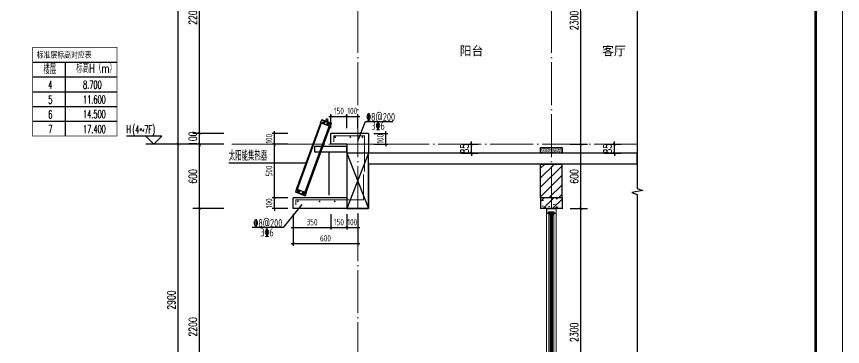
# Model space of a CAD drawing. Extents: x -668857 to 154266, y -275694 to 291306.
# Drawn here: x 7630 to 15307, y 153017 to 156086 of the extents above; entities that cross this region are included whole.
import ezdxf

# ---------------------------------------------------------------- set-up
doc = ezdxf.new("R2010")
doc.units = 0
doc.header["$LTSCALE"] = 1000
doc.linetypes.add('DOTE', pattern=[2.42, 2, -0.2, 0.02, -0.2])
doc.layers.get('0').update_dxf_attribs({"linetype": 'CONTINUOUS'})
doc.layers.get('DEFPOINTS').update_dxf_attribs({"linetype": 'CONTINUOUS'})
for name, color, linetype in [('C-Sheet-图框', 101, 'CONTINUOUS'), ('DIM', 2, 'CONTINUOUS'), ('DIM_ELEV', 3, 'CONTINUOUS'), ('DIM_IDEN', 67, 'CONTINUOUS'), ('DIM_SYMB', 3, 'CONTINUOUS'), ('PUB_DIM', 3, 'CONTINUOUS'), ('PUB_TEXT', 2, 'CONTINUOUS'), ('REIN', 6, 'CONTINUOUS'), ('S-大样-砼线', 7, 'CONTINUOUS'), ('S-引出线', 40, 'CONTINUOUS'), ('TEXT', 2, 'CONTINUOUS'), ('WALL', 5, 'CONTINUOUS'), ('实线层', 7, 'CONTINUOUS'), ('看线', 251, 'CONTINUOUS'), ('立面-看线', 251, 'CONTINUOUS')]:
    doc.layers.add(name, color=color, linetype=linetype)
for name, color, linetype, lineweight in [('DOTE', 19, 'DOTE', 9), ('PUB_HATCH', 8, 'CONTINUOUS', 9), ('S_WINDOW', 144, 'CONTINUOUS', 15), ('图框', 9, 'CONTINUOUS', 18), ('细细', 250, 'CONTINUOUS', 0)]:
    doc.layers.add(name, color=color, linetype=linetype, lineweight=lineweight)
doc.styles.add('_TCH_DIM', font='SIMPLEX.shx', dxfattribs={"width": 0.7, "bigfont": 'GBCBIG.shx'})
doc.styles.add('_TCH_DIM_T3', font='SIMPLEX', dxfattribs={"width": 0.705882, "bigfont": 'GBCBIG'})
doc.styles.add('DIM_FONT_T3', font='SIMPLEX', dxfattribs={"width": 0.705882, "bigfont": 'GBCBIG'})
doc.styles.add('TSSD_DIMENSION', font='Tssdeng.shx', dxfattribs={"width": 0.7, "bigfont": 'tssdchn.shx'})
doc.styles.add('TSSD_REIN', font='tssdeng.shx', dxfattribs={"width": 0.7, "height": 300, "bigfont": 'tssdchn.shx'})
doc.styles.add('宋体', font='', dxfattribs={"height": 50})
doc.styles.get('宋体').set_extended_font_data('SimSun')
doc.dimstyles.new('_TCH_ARCH&&25', dxfattribs={"dimtxt": 74.375, "dimasz": 25, "dimexe": 62.5, "dimexo": 75, "dimgap": 25, "dimtad": 1, "dimdec": 0, "dimzin": 0, "dimdsep": 46, "dimtxsty": '_TCH_DIM_T3', "dimblk": 'ARCHTICK', "dimcen": 0.09, "dimclrt": 7, "dimazin": 0, "dimtfac": 1, "dimtdec": 0, "dimtix": 1, "dimtmove": 2, "dimatfit": 3, "dimldrblk": 'ARCHTICK', "dimfxl": 0, "dimtolj": 1, "dimtzin": 0, "dimarcsym": 0})
doc.dimstyles.new('TSSD_20_20', dxfattribs={"dimtxt": 60, "dimasz": 20, "dimexe": 20, "dimexo": 50, "dimgap": 20, "dimtad": 1, "dimdec": 0, "dimzin": 0, "dimdsep": 46, "dimtxsty": 'TSSD_DIMENSION', "dimblk": 'ARCHTICK', "dimblk1": 'ARCHTICK', "dimblk2": 'ARCHTICK', "dimcen": 0, "dimdle": 20, "dimclrt": 7, "dimadec": 0, "dimazin": 0, "dimtfac": 1, "dimtdec": 0, "dimtix": 1, "dimtmove": 2, "dimatfit": 3, "dimfxl": 0, "dimtolj": 1, "dimtzin": 0, "dimarcsym": 0})
pattern_1 = [(315, (145053.3697, 680712.4302), (-1.76776695, -1.76776695), []), (315, (145054.5482, 680712.4302), (-1.76776695, -1.76776695), [])]
pattern_2 = [(315, (145053.3697, 678374.192), (-1.76776695, -1.76776695), []), (315, (145054.5482, 678374.192), (-1.76776695, -1.76776695), [])]

# ---------------------------------------------------------------- blocks, each defined once
blk = doc.blocks.new('GFDDDDRG')
at = {"layer": '图框'}
blk.add_lwpolyline([(923310, -107437), (923310, -159999), (893610, -159999), (893610, -107437)], close=True, dxfattribs=at)
blk.add_lwpolyline([(923310, -107437), (923310, -159999), (893610, -159999), (893610, -107437)], close=True, dxfattribs=at)
at = {"layer": '图框', "const_width": 50}
blk.add_lwpolyline([(894110, -159499), (922810, -159499), (922810, -108687), (894110, -108687)], close=True, dxfattribs=at)
blk = doc.blocks.new('A$C01192DFB')
at = {"layer": '实线层', "color": 5}
for p, q in [((-245.2, 221), (-235.1, 248.7)), ((-244.8, 220.8), (-234.5, 249)), ((-146.5, 211.5), (-236.8, 244.3)), ((-146.9, 212), (-236.2, 244.4)), ((-235.1, 248.7), (-234.7, 248.5)), ((-145.3, 216.4), (-234.6, 248.9)), ((-145.2, 216.5), (-234.5, 249)), ((-196.4, 238.3), (-203, 237.5)), ((-176.7, 228), (-203, 237.5)), ((-196.4, 238.3), (-189.3, 257.6)), ((-196.4, 238.3), (-181.3, 232.8)), ((-174.3, 252.1), (-189.3, 257.6)), ((-181.3, 232.8), (-174.3, 252.1)), ((-181.3, 232.8), (-176.7, 228)), ((-468.5, -396.9), (-243.8, 220.5)), ((-243.5, 220.4), (-468.2, -397)), ((-467.7, -397.2), (-243, 220.2)), ((-240, 219.1), (-464.7, -398.3)), ((-239.5, 218.9), (-464.2, -398.5)), ((-166, 192.2), (-390.7, -425.2)), ((-165.7, 192), (-390.4, -425.3)), ((-381.9, -428.4), (-157.2, 189)), ((-156.8, 188.8), (-381.5, -428.6)), ((-381.1, -428.7), (-156.4, 188.7)), ((-155, 188.2), (-245.2, 221)), ((-219.7, 220.8), (-218.7, 223.5)), ((-217.8, 218.6), (-219.7, 220.8)), ((-219.4, 214.4), (-214.3, 228.2)), ((-218.7, 223.5), (-215.9, 224)), ((-215, 219.1), (-217.8, 218.6)), ((-215.9, 224), (-214, 221.8)), ((-214, 221.8), (-215, 219.1)), ((-179.3, 206.1), (-178.4, 208.8)), ((-177.5, 203.9), (-179.3, 206.1)), ((-179, 199.7), (-174, 213.5)), ((-178.4, 208.8), (-175.5, 209.3)), ((-174.6, 204.4), (-177.5, 203.9)), ((-175.5, 209.3), (-173.7, 207.1)), ((-173.7, 207.1), (-174.6, 204.4)), ((-155.5, 188.3), (-145.2, 216.5)), ((-155, 188.2), (-144.9, 215.9)), ((-144.9, 215.9), (-145.4, 216)), ((-469.9, -396.4), (-480, -424.1)), ((-480, -424.1), (-479.6, -424.3)), ((-469.5, -396.6), (-479.7, -424.8)), ((-390.4, -457.1), (-479.7, -424.6)), ((-390.5, -457.2), (-479.7, -424.8)), ((-388.2, -452.5), (-478.4, -419.7)), ((-388.8, -452.7), (-478.1, -420.2)), ((-379.7, -429.2), (-469.9, -396.4)), ((-379.7, -429.2), (-468, -397.1)), ((-450.2, -412.7), (-451.2, -415.4)), ((-451.2, -415.4), (-449.4, -417.6)), ((-445.9, -408), (-450.9, -421.8)), ((-447.4, -412.2), (-450.2, -412.7)), ((-449.4, -417.6), (-446.5, -417.1)), ((-445.5, -414.4), (-447.4, -412.2)), ((-446.5, -417.1), (-445.5, -414.4)), ((-406.6, -428.6), (-407.6, -431.3)), ((-407.6, -431.3), (-405.7, -433.5)), ((-402.2, -423.9), (-407.2, -437.7)), ((-403.7, -428.1), (-406.6, -428.6)), ((-405.7, -433.5), (-402.9, -433)), ((-401.9, -430.3), (-403.7, -428.1)), ((-402.9, -433), (-401.9, -430.3)), ((-380.2, -429.1), (-390.5, -457.2)), ((-389.8, -456.9), (-390.3, -456.8)), ((-379.7, -429.2), (-389.8, -456.9))]:
    blk.add_line(p, q, dxfattribs=at)
for points in [[(-236.8, 244.3), (-236.7, 244.4), (-236.5, 244.5), (-236.4, 244.5), (-236.2, 244.4)], [(-146.5, 211.5), (-146.5, 211.6), (-146.6, 211.7), (-146.7, 211.9), (-146.9, 212)], [(-478.4, -419.7), (-478.4, -419.8), (-478.4, -420), (-478.2, -420.1), (-478.1, -420.2)], [(-388.2, -452.5), (-388.3, -452.6), (-388.4, -452.7), (-388.6, -452.7), (-388.8, -452.7)]]:
    blk.add_lwpolyline(points, dxfattribs=at)
blk.add_lwpolyline([(0, 0), (-302.4, 0), (-302.4, -49.7), (0, -49.7)], close=True, dxfattribs=at)
for centre, radius in [((-216.8, 221.3), 10), ((-216.8, 221.3), 9.5), ((-176.5, 206.6), 10), ((-176.5, 206.6), 9.5), ((-448.4, -414.9), 10), ((-448.4, -414.9), 9.5), ((-404.7, -430.8), 10), ((-404.7, -430.8), 9.5)]:
    blk.add_circle(centre, radius, dxfattribs=at)
for centre, start, end in [((-234.7, 248.5), 70, 160), ((-145.4, 216), 340, 70), ((-479.6, -424.3), 160, 250), ((-390.3, -456.8), 250, 340)]:
    blk.add_arc(centre, 0.5, start, end, dxfattribs=at)
blk = doc.blocks.new('_ArchTick')
at = {"color": 0, "linetype": 'ByBlock', "const_width": 0.15}
blk.add_lwpolyline([(-0.5, -0.5), (0.5, 0.5)], dxfattribs=at)
blk = doc.blocks.new('*D2268')
at = {"layer": 'DEFPOINTS', "color": 0}
for p in [(871532.9, -114286.1), (871707.5, -114286.1), (871707.5, -114386.1)]:
    blk.add_point(p, dxfattribs=at)
at = {"layer": 'DIM', "color": 0, "lineweight": -2}
for p, q in [((871657.5, -114286.1), (871512.9, -114286.1)), ((871532.9, -114286.1), (871532.9, -114266.1)), ((871532.9, -114386.1), (871532.9, -114286.1)), ((871657.5, -114386.1), (871512.9, -114386.1)), ((871532.9, -114386.1), (871532.9, -114406.1))]:
    blk.add_line(p, q, dxfattribs=at)
at = {"layer": 'DIM', "color": 0, "lineweight": -2, "xscale": 20, "yscale": 20, "zscale": 20}
for p, rotation in [((871532.9, -114286.1), 270), ((871532.9, -114386.1), 90)]:
    blk.add_blockref('_ArchTick', p, dxfattribs=dict(at, rotation=rotation))
at = {"layer": 'DIM', "color": 7, "insert": (871482.9, -114336.1), "char_height": 60, "attachment_point": 5, "rotation": 90, "style": 'TSSD_DIMENSION'}
blk.add_mtext('\\A1;100', dxfattribs=at)
blk = doc.blocks.new('*D2269')
at = {"layer": 'DEFPOINTS', "color": 0}
for p in [(871532.9, -114386.1), (871707.5, -114386.1), (871707.5, -114886.1)]:
    blk.add_point(p, dxfattribs=at)
at = {"layer": 'DIM', "color": 0, "lineweight": -2}
for p, q in [((871532.9, -114906.1), (871532.9, -114366.1)), ((871657.5, -114386.1), (871512.9, -114386.1)), ((871657.5, -114886.1), (871512.9, -114886.1))]:
    blk.add_line(p, q, dxfattribs=at)
at = {"layer": 'DIM', "color": 0, "lineweight": -2, "xscale": 20, "yscale": 20, "zscale": 20}
for p, rotation in [((871532.9, -114386.1), 90), ((871532.9, -114886.1), 270)]:
    blk.add_blockref('_ArchTick', p, dxfattribs=dict(at, rotation=rotation))
at = {"layer": 'DIM', "color": 7, "insert": (871482.9, -114636.1), "char_height": 60, "attachment_point": 5, "rotation": 90, "style": 'TSSD_DIMENSION'}
blk.add_mtext('\\A1;500', dxfattribs=at)
blk = doc.blocks.new('*D2270')
at = {"layer": 'DEFPOINTS', "color": 0}
for p in [(871532.9, -114886.1), (871707.5, -114886.1), (871707.5, -114986.1)]:
    blk.add_point(p, dxfattribs=at)
at = {"layer": 'DIM', "color": 0, "lineweight": -2}
for p, q in [((871657.5, -114886.1), (871512.9, -114886.1)), ((871532.9, -114886.1), (871532.9, -114866.1)), ((871532.9, -114986.1), (871532.9, -114886.1)), ((871657.5, -114986.1), (871512.9, -114986.1)), ((871532.9, -114986.1), (871532.9, -115006.1))]:
    blk.add_line(p, q, dxfattribs=at)
at = {"layer": 'DIM', "color": 0, "lineweight": -2, "xscale": 20, "yscale": 20, "zscale": 20}
for p, rotation in [((871532.9, -114886.1), 270), ((871532.9, -114986.1), 90)]:
    blk.add_blockref('_ArchTick', p, dxfattribs=dict(at, rotation=rotation))
at = {"layer": 'DIM', "color": 7, "insert": (871482.9, -114936.1), "char_height": 60, "attachment_point": 5, "rotation": 90, "style": 'TSSD_DIMENSION'}
blk.add_mtext('\\A1;100', dxfattribs=at)
blk = doc.blocks.new('*D2271')
at = {"layer": 'DEFPOINTS', "color": 0}
for p in [(872407.5, -114286.1), (872567.5, -114286.1), (872407.5, -114386.1)]:
    blk.add_point(p, dxfattribs=at)
at = {"layer": 'DIM', "color": 0, "lineweight": -2}
for p, q in [((872457.5, -114286.1), (872587.5, -114286.1)), ((872567.5, -114286.1), (872567.5, -114266.1)), ((872567.5, -114386.1), (872567.5, -114286.1)), ((872457.5, -114386.1), (872587.5, -114386.1)), ((872567.5, -114386.1), (872567.5, -114406.1))]:
    blk.add_line(p, q, dxfattribs=at)
at = {"layer": 'DIM', "color": 0, "lineweight": -2, "xscale": 20, "yscale": 20, "zscale": 20}
for p, rotation in [((872567.5, -114286.1), 270), ((872567.5, -114386.1), 90)]:
    blk.add_blockref('_ArchTick', p, dxfattribs=dict(at, rotation=rotation))
at = {"layer": 'DIM', "color": 7, "insert": (872517.5, -114336.1), "char_height": 60, "attachment_point": 5, "rotation": 90, "style": 'TSSD_DIMENSION'}
blk.add_mtext('\\A1;100', dxfattribs=at)
blk = doc.blocks.new('*D2272')
at = {"layer": 'DEFPOINTS', "color": 0}
for p in [(872207.5, -114127.5), (872057.5, -114286.1), (872207.5, -114286.1)]:
    blk.add_point(p, dxfattribs=at)
at = {"layer": 'DIM', "color": 0, "lineweight": -2}
for p, q in [((872037.5, -114127.5), (872227.5, -114127.5)), ((872057.5, -114236.1), (872057.5, -114107.5)), ((872207.5, -114236.1), (872207.5, -114107.5))]:
    blk.add_line(p, q, dxfattribs=at)
at = {"layer": 'DIM', "color": 0, "lineweight": -2, "xscale": 20, "yscale": 20, "zscale": 20, "rotation": 180}
blk.add_blockref('_ArchTick', (872057.5, -114127.5), dxfattribs=at)
at = {"layer": 'DIM', "color": 0, "lineweight": -2, "xscale": 20, "yscale": 20, "zscale": 20}
blk.add_blockref('_ArchTick', (872207.5, -114127.5), dxfattribs=at)
at = {"layer": 'DIM', "color": 7, "insert": (872132.5, -114077.5), "char_height": 60, "attachment_point": 5, "style": 'TSSD_DIMENSION'}
blk.add_mtext('\\A1;150', dxfattribs=at)
blk = doc.blocks.new('*D2273')
at = {"layer": 'DEFPOINTS', "color": 0}
for p in [(872307.5, -114127.5), (872207.5, -114286.1), (872307.5, -114286.1)]:
    blk.add_point(p, dxfattribs=at)
at = {"layer": 'DIM', "color": 0, "lineweight": -2}
for p, q in [((872207.5, -114127.5), (872187.5, -114127.5)), ((872207.5, -114236.1), (872207.5, -114107.5)), ((872207.5, -114127.5), (872307.5, -114127.5)), ((872307.5, -114236.1), (872307.5, -114107.5)), ((872307.5, -114127.5), (872327.5, -114127.5))]:
    blk.add_line(p, q, dxfattribs=at)
at = {"layer": 'DIM', "color": 0, "lineweight": -2, "xscale": 20, "yscale": 20, "zscale": 20}
blk.add_blockref('_ArchTick', (872207.5, -114127.5), dxfattribs=at)
at = {"layer": 'DIM', "color": 0, "lineweight": -2, "xscale": 20, "yscale": 20, "zscale": 20, "rotation": 180}
blk.add_blockref('_ArchTick', (872307.5, -114127.5), dxfattribs=at)
at = {"layer": 'DIM', "color": 7, "insert": (872257.5, -114077.5), "char_height": 60, "attachment_point": 5, "style": 'TSSD_DIMENSION'}
blk.add_mtext('\\A1;100', dxfattribs=at)
blk = doc.blocks.new('*D2274')
at = {"layer": 'DEFPOINTS', "color": 0}
for p in [(874526.4, -114386.1), (874692.4, -114386.1), (874526.4, -114471.1)]:
    blk.add_point(p, dxfattribs=at)
at = {"layer": 'PUB_DIM', "color": 0, "lineweight": -2}
for p, q in [((874692.4, -114386.1), (874692.4, -114361.1)), ((874601.4, -114386.1), (874754.9, -114386.1)), ((874692.4, -114471.1), (874692.4, -114386.1)), ((874601.4, -114471.1), (874754.9, -114471.1)), ((874692.4, -114471.1), (874692.4, -114496.1))]:
    blk.add_line(p, q, dxfattribs=at)
at = {"layer": 'PUB_DIM', "color": 0, "lineweight": -2, "xscale": 25, "yscale": 25, "zscale": 25}
for p, rotation in [((874692.4, -114386.1), 270), ((874692.4, -114471.1), 90)]:
    blk.add_blockref('_ArchTick', p, dxfattribs=dict(at, rotation=rotation))
at = {"layer": 'PUB_DIM', "color": 7, "insert": (874630.2, -114428.6), "char_height": 74.38, "attachment_point": 5, "rotation": 90, "style": '_TCH_DIM_T3'}
blk.add_mtext('\\A1;85', dxfattribs=at)
blk = doc.blocks.new('*D2275')
at = {"layer": 'DEFPOINTS', "color": 0}
for p in [(873197.3, -114386.1), (873363.3, -114386.1), (873197.3, -114471.1)]:
    blk.add_point(p, dxfattribs=at)
at = {"layer": 'PUB_DIM', "color": 0, "lineweight": -2}
for p, q in [((873363.3, -114386.1), (873363.3, -114361.1)), ((873272.3, -114386.1), (873425.8, -114386.1)), ((873363.3, -114471.1), (873363.3, -114386.1)), ((873272.3, -114471.1), (873425.8, -114471.1)), ((873363.3, -114471.1), (873363.3, -114496.1))]:
    blk.add_line(p, q, dxfattribs=at)
at = {"layer": 'PUB_DIM', "color": 0, "lineweight": -2, "xscale": 25, "yscale": 25, "zscale": 25}
for p, rotation in [((873363.3, -114386.1), 270), ((873363.3, -114471.1), 90)]:
    blk.add_blockref('_ArchTick', p, dxfattribs=dict(at, rotation=rotation))
at = {"layer": 'PUB_DIM', "color": 7, "insert": (873301.1, -114428.6), "char_height": 74.38, "attachment_point": 5, "rotation": 90, "style": '_TCH_DIM_T3'}
blk.add_mtext('\\A1;85', dxfattribs=at)
blk = doc.blocks.new('*D2276')
at = {"layer": 'DEFPOINTS', "color": 0}
for p in [(871707.5, -114986.1), (872057.5, -114986.1), (872057.5, -115161.1)]:
    blk.add_point(p, dxfattribs=at)
at = {"layer": 'DIM', "color": 0, "lineweight": -2}
for p, q in [((871707.5, -115036.1), (871707.5, -115181.1)), ((872057.5, -115036.1), (872057.5, -115181.1)), ((871687.5, -115161.1), (872077.5, -115161.1))]:
    blk.add_line(p, q, dxfattribs=at)
at = {"layer": 'DIM', "color": 0, "lineweight": -2, "xscale": 20, "yscale": 20, "zscale": 20, "rotation": 180}
blk.add_blockref('_ArchTick', (871707.5, -115161.1), dxfattribs=at)
at = {"layer": 'DIM', "color": 0, "lineweight": -2, "xscale": 20, "yscale": 20, "zscale": 20}
blk.add_blockref('_ArchTick', (872057.5, -115161.1), dxfattribs=at)
at = {"layer": 'DIM', "color": 7, "insert": (871882.5, -115111.1), "char_height": 60, "attachment_point": 5, "style": 'TSSD_DIMENSION'}
blk.add_mtext('\\A1;350', dxfattribs=at)
blk = doc.blocks.new('*D2277')
at = {"layer": 'DEFPOINTS', "color": 0}
for p in [(872057.5, -114986.1), (872207.5, -114986.1), (872207.5, -115161.1)]:
    blk.add_point(p, dxfattribs=at)
at = {"layer": 'DIM', "color": 0, "lineweight": -2}
for p, q in [((872057.5, -115036.1), (872057.5, -115181.1)), ((872207.5, -115036.1), (872207.5, -115181.1)), ((872037.5, -115161.1), (872227.5, -115161.1))]:
    blk.add_line(p, q, dxfattribs=at)
at = {"layer": 'DIM', "color": 0, "lineweight": -2, "xscale": 20, "yscale": 20, "zscale": 20, "rotation": 180}
blk.add_blockref('_ArchTick', (872057.5, -115161.1), dxfattribs=at)
at = {"layer": 'DIM', "color": 0, "lineweight": -2, "xscale": 20, "yscale": 20, "zscale": 20}
blk.add_blockref('_ArchTick', (872207.5, -115161.1), dxfattribs=at)
at = {"layer": 'DIM', "color": 7, "insert": (872132.5, -115111.1), "char_height": 60, "attachment_point": 5, "style": 'TSSD_DIMENSION'}
blk.add_mtext('\\A1;150', dxfattribs=at)
blk = doc.blocks.new('*D2278')
at = {"layer": 'DEFPOINTS', "color": 0}
for p in [(872207.5, -114986.1), (872307.5, -114986.1), (872307.5, -115161.1)]:
    blk.add_point(p, dxfattribs=at)
at = {"layer": 'DIM', "color": 0, "lineweight": -2}
for p, q in [((872207.5, -115036.1), (872207.5, -115181.1)), ((872307.5, -115036.1), (872307.5, -115181.1)), ((872207.5, -115161.1), (872187.5, -115161.1)), ((872207.5, -115161.1), (872307.5, -115161.1)), ((872307.5, -115161.1), (872327.5, -115161.1))]:
    blk.add_line(p, q, dxfattribs=at)
at = {"layer": 'DIM', "color": 0, "lineweight": -2, "xscale": 20, "yscale": 20, "zscale": 20}
blk.add_blockref('_ArchTick', (872207.5, -115161.1), dxfattribs=at)
at = {"layer": 'DIM', "color": 0, "lineweight": -2, "xscale": 20, "yscale": 20, "zscale": 20, "rotation": 180}
blk.add_blockref('_ArchTick', (872307.5, -115161.1), dxfattribs=at)
at = {"layer": 'DIM', "color": 7, "insert": (872257.5, -115111.1), "char_height": 60, "attachment_point": 5, "style": 'TSSD_DIMENSION'}
blk.add_mtext('\\A1;100', dxfattribs=at)
blk = doc.blocks.new('*D2279')
at = {"layer": 'DEFPOINTS', "color": 0}
for p in [(871707.5, -114986.1), (872307.5, -114986.1), (872307.5, -115311.1)]:
    blk.add_point(p, dxfattribs=at)
at = {"layer": 'DIM', "color": 0, "lineweight": -2}
for p, q in [((871707.5, -115036.1), (871707.5, -115331.1)), ((872307.5, -115036.1), (872307.5, -115331.1)), ((871687.5, -115311.1), (872327.5, -115311.1))]:
    blk.add_line(p, q, dxfattribs=at)
at = {"layer": 'DIM', "color": 0, "lineweight": -2, "xscale": 20, "yscale": 20, "zscale": 20, "rotation": 180}
blk.add_blockref('_ArchTick', (871707.5, -115311.1), dxfattribs=at)
at = {"layer": 'DIM', "color": 0, "lineweight": -2, "xscale": 20, "yscale": 20, "zscale": 20}
blk.add_blockref('_ArchTick', (872307.5, -115311.1), dxfattribs=at)
at = {"layer": 'DIM', "color": 7, "insert": (872007.5, -115261.1), "char_height": 60, "attachment_point": 5, "style": 'TSSD_DIMENSION'}
blk.add_mtext('\\A1;600', dxfattribs=at)
blk = doc.blocks.new('afzdfsregf')
at = {"layer": '细细'}
h = blk.add_hatch(dxfattribs=at)
h.set_pattern_fill('金属', color=256, style=0)
h.set_pattern_definition(pattern_1)
h.paths.add_polyline_path([(221063.8, 608913.8), (221043.8, 608913.8), (221043.8, 608927.3), (220993.8, 608927.3), (220993.8, 608913.8), (220973.8, 608913.8), (220973.8, 608958.8), (221063.8, 608958.8)])
h.paths.add_polyline_path([(221045.8, 608929.3), (221045.8, 608915.8), (221061.8, 608915.8), (221061.8, 608956.8), (220975.8, 608956.8), (220975.8, 608915.8), (220991.8, 608915.8), (220991.8, 608929.3)], flags=16)
h = blk.add_hatch(dxfattribs=at)
h.set_pattern_fill('金属', color=256, style=0)
h.set_pattern_definition(pattern_1)
h.paths.add_polyline_path([(220996.3, 608925.3), (220996.3, 608900.3), (221008.3, 608900.3), (221008.3, 608910.3), (221029.3, 608910.3), (221029.3, 608900.3), (221041.3, 608900.3), (221041.3, 608925.3)])
h.paths.add_polyline_path([(221039.3, 608923.3), (221039.3, 608902.3), (221031.3, 608902.3), (221031.3, 608912.3), (221006.3, 608912.3), (221006.3, 608902.3), (220998.3, 608902.3), (220998.3, 608923.3)], flags=16)
h = blk.add_hatch(color=256, dxfattribs=at)
edge = h.paths.add_edge_path()
edge.add_line((221023.3, 608910.3), (221023.3, 608898.3))
edge.add_arc((221018.8, 608890), 9.44, 61.51755, 118.48245)
edge.add_line((221014.3, 608898.3), (221014.3, 608910.3))
edge.add_arc((221018.8, 608918.6), 9.44, 241.51755, 298.48245)
h = blk.add_hatch(dxfattribs=at)
h.set_pattern_fill('金属', color=256, style=0)
h.set_pattern_definition(pattern_2)
h.paths.add_polyline_path([(221063.8, 606703.8), (221043.8, 606703.8), (221043.8, 606690.3), (220993.8, 606690.3), (220993.8, 606703.8), (220973.8, 606703.8), (220973.8, 606658.8), (221063.8, 606658.8)])
h.paths.add_polyline_path([(221045.8, 606688.3), (221045.8, 606701.8), (221061.8, 606701.8), (221061.8, 606660.8), (220975.8, 606660.8), (220975.8, 606701.8), (220991.8, 606701.8), (220991.8, 606688.3)], flags=16)
h = blk.add_hatch(dxfattribs=at)
h.set_pattern_fill('金属', color=256, style=0)
h.set_pattern_definition(pattern_2)
h.paths.add_polyline_path([(220996.3, 606692.3), (220996.3, 606717.3), (221008.3, 606717.3), (221008.3, 606707.3), (221029.3, 606707.3), (221029.3, 606717.3), (221041.3, 606717.3), (221041.3, 606692.3)])
h.paths.add_polyline_path([(221039.3, 606694.3), (221039.3, 606715.3), (221031.3, 606715.3), (221031.3, 606705.3), (221006.3, 606705.3), (221006.3, 606715.3), (220998.3, 606715.3), (220998.3, 606694.3)], flags=16)
h = blk.add_hatch(color=256, dxfattribs=at)
edge = h.paths.add_edge_path()
edge.add_line((221023.3, 606707.3), (221023.3, 606719.3))
edge.add_arc((221018.8, 606727.6), 9.44, 241.51755, 298.48245, ccw=False)
edge.add_line((221014.3, 606719.3), (221014.3, 606707.3))
edge.add_arc((221018.8, 606699), 9.44, 61.51755, 118.48245, ccw=False)
at = {"layer": 'S_WINDOW'}
for p, q in [((220973.8, 606703.8), (220973.8, 608913.8)), ((220996.3, 606717.3), (220996.3, 608900.3)), ((221041.3, 606717.3), (221041.3, 608900.3)), ((221063.8, 606703.8), (221063.8, 608913.8))]:
    blk.add_line(p, q, dxfattribs=at)
for points in [[(220973.8, 608958.8), (220973.8, 608913.8), (220993.8, 608913.8), (220993.8, 608927.3), (221043.8, 608927.3), (221043.8, 608913.8), (221063.8, 608913.8), (221063.8, 608958.8)], [(220975.8, 608956.8), (220975.8, 608915.8), (220991.8, 608915.8), (220991.8, 608929.3), (221045.8, 608929.3), (221045.8, 608915.8), (221061.8, 608915.8), (221061.8, 608956.8)], [(220996.3, 608925.3), (220996.3, 608900.3), (221008.3, 608900.3), (221008.3, 608910.3), (221029.3, 608910.3), (221029.3, 608900.3), (221041.3, 608900.3), (221041.3, 608925.3)], [(220998.3, 608923.3), (220998.3, 608902.3), (221006.3, 608902.3), (221006.3, 608912.3), (221031.3, 608912.3), (221031.3, 608902.3), (221039.3, 608902.3), (221039.3, 608923.3)], [(220973.8, 606658.8), (220973.8, 606703.8), (220993.8, 606703.8), (220993.8, 606690.3), (221043.8, 606690.3), (221043.8, 606703.8), (221063.8, 606703.8), (221063.8, 606658.8)], [(220975.8, 606660.8), (220975.8, 606701.8), (220991.8, 606701.8), (220991.8, 606688.3), (221045.8, 606688.3), (221045.8, 606701.8), (221061.8, 606701.8), (221061.8, 606660.8)], [(220996.3, 606692.3), (220996.3, 606717.3), (221008.3, 606717.3), (221008.3, 606707.3), (221029.3, 606707.3), (221029.3, 606717.3), (221041.3, 606717.3), (221041.3, 606692.3)], [(220998.3, 606694.3), (220998.3, 606715.3), (221006.3, 606715.3), (221006.3, 606705.3), (221031.3, 606705.3), (221031.3, 606715.3), (221039.3, 606715.3), (221039.3, 606694.3)]]:
    blk.add_lwpolyline(points, close=True, dxfattribs=at)
at = {"layer": '细细'}
for points in [[(221008.3, 608900.3), (221008.3, 606717.3)], [(221014.3, 606719.3), (221014.3, 608910.3)], [(221023.3, 606719.3), (221023.3, 608910.3)], [(221029.3, 608900.3), (221029.3, 606717.3)]]:
    blk.add_lwpolyline(points, dxfattribs=at)
for points in [[(221023.3, 608910.3), (221023.3, 608898.3, 0.253805), (221014.3, 608898.3), (221014.3, 608910.3, 0.253805)], [(221023.3, 606707.3), (221023.3, 606719.3, -0.253805), (221014.3, 606719.3), (221014.3, 606707.3, -0.253805)]]:
    blk.add_lwpolyline(points, format="xyb", close=True, dxfattribs=at)
blk = doc.blocks.new('*D3190')
at = {"layer": 'DEFPOINTS', "color": 0}
for p in [(12701.7, 154299), (12875.7, 154299), (12701.7, 151999)]:
    blk.add_point(p, dxfattribs=at)
at = {"layer": 'PUB_DIM', "color": 0, "lineweight": -2}
for p, q in [((12776.7, 154299), (12938.2, 154299)), ((12875.7, 151999), (12875.7, 154299)), ((12776.7, 151999), (12938.2, 151999))]:
    blk.add_line(p, q, dxfattribs=at)
at = {"layer": 'PUB_DIM', "color": 0, "lineweight": -2, "xscale": 25, "yscale": 25, "zscale": 25}
for p, rotation in [((12875.7, 154299), 90), ((12875.7, 151999), 270)]:
    blk.add_blockref('_ArchTick', p, dxfattribs=dict(at, rotation=rotation))
at = {"layer": 'PUB_DIM', "color": 7, "insert": (12813.5, 153149), "char_height": 74.38, "attachment_point": 5, "rotation": 90, "style": '_TCH_DIM_T3'}
blk.add_mtext('\\A1;2300', dxfattribs=at)
blk = doc.blocks.new('*D3191')
at = {"layer": 'DEFPOINTS', "color": 0}
for p in [(12701.7, 154899), (12875.7, 154899), (12701.7, 154299)]:
    blk.add_point(p, dxfattribs=at)
at = {"layer": 'PUB_DIM', "color": 0, "lineweight": -2}
for p, q in [((12776.7, 154899), (12938.2, 154899)), ((12875.7, 154299), (12875.7, 154899)), ((12776.7, 154299), (12938.2, 154299))]:
    blk.add_line(p, q, dxfattribs=at)
at = {"layer": 'PUB_DIM', "color": 0, "lineweight": -2, "xscale": 25, "yscale": 25, "zscale": 25}
for p, rotation in [((12875.7, 154899), 90), ((12875.7, 154299), 270)]:
    blk.add_blockref('_ArchTick', p, dxfattribs=dict(at, rotation=rotation))
at = {"layer": 'PUB_DIM', "color": 7, "insert": (12813.5, 154599), "char_height": 74.38, "attachment_point": 5, "rotation": 90, "style": '_TCH_DIM_T3'}
blk.add_mtext('\\A1;600', dxfattribs=at)
blk = doc.blocks.new('*D3192')
at = {"layer": 'DEFPOINTS', "color": 0}
for p in [(12701.7, 157199), (12875.7, 157199), (12701.7, 154899)]:
    blk.add_point(p, dxfattribs=at)
at = {"layer": 'PUB_DIM', "color": 0, "lineweight": -2}
for p, q in [((12776.7, 157199), (12938.2, 157199)), ((12875.7, 154899), (12875.7, 157199)), ((12776.7, 154899), (12938.2, 154899))]:
    blk.add_line(p, q, dxfattribs=at)
at = {"layer": 'PUB_DIM', "color": 0, "lineweight": -2, "xscale": 25, "yscale": 25, "zscale": 25}
for p, rotation in [((12875.7, 157199), 90), ((12875.7, 154899), 270)]:
    blk.add_blockref('_ArchTick', p, dxfattribs=dict(at, rotation=rotation))
at = {"layer": 'PUB_DIM', "color": 7, "insert": (12813.5, 156049), "char_height": 74.38, "attachment_point": 5, "rotation": 90, "style": '_TCH_DIM_T3'}
blk.add_mtext('\\A1;2300', dxfattribs=at)
blk = doc.blocks.new('*D3269')
at = {"layer": 'DEFPOINTS', "color": 0}
for p in [(9331.5, 154299), (9631.5, 154299), (9631.5, 152099)]:
    blk.add_point(p, dxfattribs=at)
at = {"layer": 'PUB_DIM', "color": 0, "lineweight": -2}
for p, q in [((9556.5, 154299), (9269, 154299)), ((9331.5, 152099), (9331.5, 154299)), ((9556.5, 152099), (9269, 152099))]:
    blk.add_line(p, q, dxfattribs=at)
at = {"layer": 'PUB_DIM', "color": 0, "lineweight": -2, "xscale": 25, "yscale": 25, "zscale": 25}
for p, rotation in [((9331.5, 154299), 90), ((9331.5, 152099), 270)]:
    blk.add_blockref('_ArchTick', p, dxfattribs=dict(at, rotation=rotation))
at = {"layer": 'PUB_DIM', "color": 7, "insert": (9269.3, 153199), "char_height": 74.38, "attachment_point": 5, "rotation": 90, "style": '_TCH_DIM_T3'}
blk.add_mtext('\\A1;2200', dxfattribs=at)
blk = doc.blocks.new('*D3270')
at = {"layer": 'DEFPOINTS', "color": 0}
for p in [(9331.5, 154899), (9631.5, 154899), (9631.5, 154299)]:
    blk.add_point(p, dxfattribs=at)
at = {"layer": 'PUB_DIM', "color": 0, "lineweight": -2}
for p, q in [((9556.5, 154899), (9269, 154899)), ((9331.5, 154299), (9331.5, 154899)), ((9556.5, 154299), (9269, 154299))]:
    blk.add_line(p, q, dxfattribs=at)
at = {"layer": 'PUB_DIM', "color": 0, "lineweight": -2, "xscale": 25, "yscale": 25, "zscale": 25}
for p, rotation in [((9331.5, 154899), 90), ((9331.5, 154299), 270)]:
    blk.add_blockref('_ArchTick', p, dxfattribs=dict(at, rotation=rotation))
at = {"layer": 'PUB_DIM', "color": 7, "insert": (9269.3, 154599), "char_height": 74.38, "attachment_point": 5, "rotation": 90, "style": '_TCH_DIM_T3'}
blk.add_mtext('\\A1;600', dxfattribs=at)
blk = doc.blocks.new('*D3271')
at = {"layer": 'DEFPOINTS', "color": 0}
for p in [(9331.5, 154999), (9631.5, 154999), (9631.5, 154899)]:
    blk.add_point(p, dxfattribs=at)
at = {"layer": 'PUB_DIM', "color": 0, "lineweight": -2}
for p, q in [((9556.5, 154999), (9269, 154999)), ((9331.5, 154999), (9331.5, 155024)), ((9331.5, 154899), (9331.5, 154999)), ((9556.5, 154899), (9269, 154899)), ((9331.5, 154899), (9331.5, 154874))]:
    blk.add_line(p, q, dxfattribs=at)
at = {"layer": 'PUB_DIM', "color": 0, "lineweight": -2, "xscale": 25, "yscale": 25, "zscale": 25}
for p, rotation in [((9331.5, 154999), 270), ((9331.5, 154899), 90)]:
    blk.add_blockref('_ArchTick', p, dxfattribs=dict(at, rotation=rotation))
at = {"layer": 'PUB_DIM', "color": 7, "insert": (9269.3, 154949), "char_height": 74.38, "attachment_point": 5, "rotation": 90, "style": '_TCH_DIM_T3'}
blk.add_mtext('\\A1;100', dxfattribs=at)
blk = doc.blocks.new('*D3272')
at = {"layer": 'DEFPOINTS', "color": 0}
for p in [(9331.5, 157199), (9631.5, 157199), (9631.5, 154999)]:
    blk.add_point(p, dxfattribs=at)
at = {"layer": 'PUB_DIM', "color": 0, "lineweight": -2}
for p, q in [((9556.5, 157199), (9269, 157199)), ((9331.5, 154999), (9331.5, 157199)), ((9556.5, 154999), (9269, 154999))]:
    blk.add_line(p, q, dxfattribs=at)
at = {"layer": 'PUB_DIM', "color": 0, "lineweight": -2, "xscale": 25, "yscale": 25, "zscale": 25}
for p, rotation in [((9331.5, 157199), 90), ((9331.5, 154999), 270)]:
    blk.add_blockref('_ArchTick', p, dxfattribs=dict(at, rotation=rotation))
at = {"layer": 'PUB_DIM', "color": 7, "insert": (9269.3, 156099), "char_height": 74.38, "attachment_point": 5, "rotation": 90, "style": '_TCH_DIM_T3'}
blk.add_mtext('\\A1;2200', dxfattribs=at)
blk = doc.blocks.new('*D3284')
at = {"layer": 'DEFPOINTS', "color": 0}
for p in [(9131.5, 154899), (9631.5, 154899), (9631.5, 151999)]:
    blk.add_point(p, dxfattribs=at)
at = {"layer": 'PUB_DIM', "color": 0, "lineweight": -2}
for p, q in [((9556.5, 154899), (9069, 154899)), ((9131.5, 151999), (9131.5, 154899)), ((9556.5, 151999), (9069, 151999))]:
    blk.add_line(p, q, dxfattribs=at)
at = {"layer": 'PUB_DIM', "color": 0, "lineweight": -2, "xscale": 25, "yscale": 25, "zscale": 25}
for p, rotation in [((9131.5, 154899), 90), ((9131.5, 151999), 270)]:
    blk.add_blockref('_ArchTick', p, dxfattribs=dict(at, rotation=rotation))
at = {"layer": 'PUB_DIM', "color": 7, "insert": (9069.3, 153449), "char_height": 74.38, "attachment_point": 5, "rotation": 90, "style": '_TCH_DIM_T3'}
blk.add_mtext('\\A1;2900', dxfattribs=at)
blk = doc.blocks.new('*D3285')
at = {"layer": 'DEFPOINTS', "color": 0}
for p in [(9131.5, 157799), (9631.5, 157799), (9631.5, 154899)]:
    blk.add_point(p, dxfattribs=at)
at = {"layer": 'PUB_DIM', "color": 0, "lineweight": -2}
for p, q in [((9556.5, 157799), (9069, 157799)), ((9131.5, 154899), (9131.5, 157799)), ((9556.5, 154899), (9069, 154899))]:
    blk.add_line(p, q, dxfattribs=at)
at = {"layer": 'PUB_DIM', "color": 0, "lineweight": -2, "xscale": 25, "yscale": 25, "zscale": 25}
for p, rotation in [((9131.5, 157799), 90), ((9131.5, 154899), 270)]:
    blk.add_blockref('_ArchTick', p, dxfattribs=dict(at, rotation=rotation))
at = {"layer": 'PUB_DIM', "color": 7, "insert": (9069.3, 156349), "char_height": 74.38, "attachment_point": 5, "rotation": 90, "style": '_TCH_DIM_T3'}
blk.add_mtext('\\A1;2900', dxfattribs=at)
blk = doc.blocks.new('A$C6EAB53B2')
at = {"layer": 'REIN'}
blk.add_lwpolyline([(818.6, 871.6, 9, 9, 0), (818.6, 929.8, 9, 9, 0), (1104.4, 929.8, 9, 9, 0), (1104.4, 595.1, 9, 9, 0)], format="xyseb", dxfattribs=at)
at = {"layer": 'REIN', "const_width": 8}
for points in [[(829.1, 917.5, 1), (837.1, 917.5, 1)], [(969.6, 917.5, 1), (977.6, 917.5, 1)], [(1082.2, 917.5, 1), (1090.2, 917.5, 1)], [(481.4, 320.3, 1), (489.4, 320.3, 1)], [(682.9, 320.3, 1), (690.9, 320.3, 1)], [(824.6, 320.3, 1), (832.6, 320.3, 1)]]:
    blk.add_lwpolyline(points, format="xyb", close=True, dxfattribs=at)
at = {"layer": 'REIN', "const_width": 9}
blk.add_lwpolyline([(467.5, 285.1), (467.5, 335.4), (1096.1, 335.4), (1096.1, 572.3)], dxfattribs=at)
at = {"layer": 'S-大样-砼线'}
for p, q in [((942.2, 767.5), (1142.2, 252.5)), ((1142.2, 767.5), (942.2, 252.5))]:
    blk.add_line(p, q, dxfattribs=at)
blk.add_lwpolyline([(1142.2, 767.5), (942.2, 767.5), (942.2, 252.5), (1142.2, 252.5)], close=True, dxfattribs=at)
at = {"layer": 'S-引出线'}
for points in [[(1042.2, 882.2), (1112.8, 1064.4), (1369.8, 1064.4)], [(521.6, 291.2), (347.8, 77.8), (59.4, 77.8)]]:
    blk.add_lwpolyline(points, dxfattribs=at)
at = {"layer": 'TEXT', "style": 'TSSD_REIN', "width": 0.7}
for s, p in [('%%1328@200', (1121, 1067)), ('3%%1326', (1168.9, 986.1)), ('%%1328@200', (72.9, 80.4)), ('3%%1326', (136.7, -5.8))]:
    blk.add_text(s, height=75, rotation=0, dxfattribs=at).set_placement(p)
blk = doc.blocks.new('GDGDGDRGRDGDR')
at = {"layer": 'PUB_HATCH'}
h = blk.add_hatch(dxfattribs=at)
h.set_pattern_fill('普通砖', color=256, scale=25, style=0)
h.set_pattern_definition([(45, (0, 44.88), (-44.1941915, 44.1941915), [])])
h.paths.add_polyline_path([(874007.5, -114886.1), (874207.5, -114886.1), (874207.5, -114571.1), (874007.5, -114571.1)])
h = blk.add_hatch(dxfattribs=at)
h.set_pattern_fill('钢筋混凝土', color=256, scale=25, style=0)
h.set_pattern_definition([(45, (0, 0), (-44.194174, 44.194174), []), (50, (0, 0), (179.315046, -15.688034), [18.75, -206.25]), (355, (0, 0), (-34.687833, 188.048033), [15, -165]), (100.4514, (14.94, -1.3), (144.627345, 172.359886), [15.935047, -175.285528]), (46.1842, (0, 50), (266.81026, -41.379754), [28.125, -309.375]), (96.6356, (22.23, 46.55), (233.66568, 243.52947), [23.90257, -262.92825]), (351.1842, (0, 50), (233.66549, 243.52965), [22.5, -247.5]), (21, (25, 37.5), (149.226763, -100.654723), [18.75, -206.25]), (326, (25, 37.5), (60.828833, 181.28751), [15, -165]), (71.4514, (37.44, 29.11), (210.055657, 80.632624), [15.935047, -175.285528]), (37.5, (0, 0), (3.039964, 83.2234635), [0, -163, 0, -167.5, 0, -165.625]), (7.5, (0, 0), (65.767384, 98.602928), [0, -95.5, 0, -159.25, 0, -63.125]), (327.5, (-55.75, 0), (133.455609, -5.638718), [0, -62.5, 0, -195, 0, -258.75]), (317.5, (-80.75, 0), (145.796542, 25.026246), [0, -81.25, 0, -129.5, 0, -183.75])])
h.paths.add_polyline_path([(874007.5, -114886.1), (874007.5, -114986.1), (874207.5, -114986.1), (874207.5, -114886.1)])
at = {"layer": '立面-看线'}
h = blk.add_hatch(dxfattribs=at)
h.set_pattern_fill('碎沙', color=256, scale=4)
h.set_pattern_definition([(37.5, (72954.267, -499833.035), (-0.32000626, 9.78826475), [0, -7.7216, 0, -8.636, 0, -8.255]), (7.5, (72954.267, -499833.035), (8.99046566, 14.33650201), [0, -4.1656, 0, -6.9596, 0, -2.667]), (327.5, (72948.0185, -499833.035), (15.819847405, 0.02874369), [0, -2.54, 0, -9.144, 0, -11.938]), (317.5, (72948.019, -499833.035), (15.27112905, 4.45858647), [0, -1.27, 0, -5.9944, 0, -6.858])])
h.paths.add_polyline_path([(874007.5, -114471.1), (874207.5, -114471.1), (874207.5, -114416.1), (874007.5, -114416.1)])
at = {"layer": 'DIM_IDEN'}
for p, q in [((871646, -114563.6), (871108.6, -114563.6)), ((871827.1, -114563.6), (871646, -114563.6))]:
    blk.add_line(p, q, dxfattribs=at)
at = {"layer": 'WALL'}
for p, q in [((872407.5, -114286.1), (872057.5, -114286.1)), ((872057.5, -114386.1), (872057.5, -114286.1)), ((872407.5, -114286.1), (872407.5, -114471.1)), ((872207.5, -114386.1), (872057.5, -114386.1)), ((872207.5, -114386.1), (872207.5, -114471.1)), ((872207.5, -114471.1), (872207.5, -114886.1)), ((874906, -114471.1), (872407.5, -114471.1)), ((874906, -114571.1), (874906, -114471.1)), ((874906, -114571.1), (872407.5, -114571.1)), ((872407.5, -114571.1), (872407.5, -114986.1)), ((874007.5, -114886.1), (874007.5, -114571.1)), ((874007.5, -114571.1), (874207.5, -114571.1)), ((874207.5, -114886.1), (874207.5, -114571.1)), ((872207.5, -114886.1), (871707.5, -114886.1)), ((871707.5, -114986.1), (871707.5, -114886.1)), ((874007.5, -114886.1), (874007.5, -114986.1)), ((874207.5, -114886.1), (874007.5, -114886.1)), ((874207.5, -114886.1), (874207.5, -114986.1)), ((872407.5, -114986.1), (871707.5, -114986.1)), ((874207.5, -114986.1), (874007.5, -114986.1))]:
    blk.add_line(p, q, dxfattribs=at)
blk.add_lwpolyline([(874007.5, -114416.1), (874207.5, -114416.1), (874207.5, -114471.1), (874007.5, -114471.1)], close=True, dxfattribs=at)
at = {"layer": '看线'}
blk.add_line((872037.5, -114458.6), (872037.5, -114859.1), dxfattribs=at)
blk.add_blockref('A$C01192DFB', (872207.5, -114408.8))
at = {"layer": 'PUB_TEXT'}
for s, p in [('阳台', (873255.4, -113560.5)), ('客厅', (874578.9, -113560.5))]:
    blk.add_text(s, height=84.4, dxfattribs=at).set_placement(p)
at = {"layer": 'PUB_TEXT', "style": 'DIM_FONT_T3', "width": 0.705882}
blk.add_text('太阳能集热器', height=84.4, dxfattribs=at).set_placement((871108.6, -114538.6))
at = {"layer": 'DIM'}
for p1, p2, distance, picture, middle in [((872057.5, -114286.1), (872207.5, -114286.1), 158.6, '*D2272', (872132.5, -114077.5)), ((872207.5, -114286.1), (872307.5, -114286.1), 158.6, '*D2273', (872257.5, -114077.5)), ((871707.5, -114386.1), (871707.5, -114286.1), 174.6, '*D2268', (871482.9, -114336.1)), ((872407.5, -114386.1), (872407.5, -114286.1), -160, '*D2271', (872517.5, -114336.1)), ((871707.5, -114886.1), (871707.5, -114386.1), 174.6, '*D2269', (871482.9, -114636.1)), ((871707.5, -114986.1), (871707.5, -114886.1), 174.6, '*D2270', (871482.9, -114936.1)), ((871707.5, -114986.1), (872057.5, -114986.1), -175.1, '*D2276', (871882.5, -115111.1)), ((871707.5, -114986.1), (872307.5, -114986.1), -325.1, '*D2279', (872007.5, -115261.1)), ((872057.5, -114986.1), (872207.5, -114986.1), -175.1, '*D2277', (872132.5, -115111.1)), ((872207.5, -114986.1), (872307.5, -114986.1), -175.1, '*D2278', (872257.5, -115111.1))]:
    dim = blk.add_aligned_dim(p1=p1, p2=p2, distance=distance, dimstyle='TSSD_20_20', dxfattribs=at)
    dim.commit()
    dim.dimension.update_dxf_attribs({"geometry": picture, "text_midpoint": middle})
at = {"layer": 'PUB_DIM'}
for p1, p2, picture, middle in [((873197.3, -114471.1), (873197.3, -114386.1), '*D2275', (873301.1, -114428.6)), ((874526.4, -114471.1), (874526.4, -114386.1), '*D2274', (874630.2, -114428.6))]:
    dim = blk.add_aligned_dim(p1=p1, p2=p2, distance=-166, dimstyle='_TCH_ARCH&&25', dxfattribs=at)
    dim.commit()
    dim.dimension.update_dxf_attribs({"geometry": picture, "text_midpoint": middle})

msp = doc.modelspace()

# ---------------------------------------------------------------- linework, layer by layer
at = {"layer": 'C-Sheet-图框', "color": 0}
for p, q in [((7781.66, 155661.53), (8564.41, 155661.53)), ((7781.66, 155661.53), (8564.41, 155661.53)), ((8081.97, 155661.53), (8081.97, 154974.03)), ((7781.66, 155524.03), (8564.41, 155524.03)), ((7781.66, 155386.53), (8564.41, 155386.53)), ((7781.66, 155249.03), (8564.41, 155249.03)), ((7781.66, 155111.53), (8564.41, 155111.53))]:
    msp.add_line(p, q, dxfattribs=at)
at = {"layer": 'C-Sheet-图框', "color": 0, "const_width": 6}
msp.add_lwpolyline([(7781.66, 154974.03), (8564.41, 154974.03), (8564.41, 155799.03), (7781.66, 155799.03)], close=True, dxfattribs=at)
at = {"layer": 'DIM_ELEV'}
for p, q in [((8981.5, 154974.03), (8653.5, 154974.03)), ((8906.5, 154899.03), (8831.5, 154974.03)), ((8906.5, 154899.03), (8981.5, 154974.03)), ((9331.5, 154899.03), (8831.5, 154899.03))]:
    msp.add_line(p, q, dxfattribs=at)
at = {"layer": 'DIM_SYMB'}
msp.add_lwpolyline([(13400.22, 164119.03), (13400.22, 154487.16), (13452.72, 154468.05), (13347.72, 154449.54), (13400.22, 154430.91), (13400.22, 144799.03)], dxfattribs=at)
at = {"layer": 'DOTE', "color": 1, "linetype": 'DOTE', "ltscale": 0.2}
for p, q in [((10801.69, 145099.03), (10801.69, 164699.03)), ((12601.69, 145099.03), (12601.69, 164699.03)), ((13400.22, 154899.03), (9631.5, 154899.03))]:
    msp.add_line(p, q, dxfattribs=at)

# ---------------------------------------------------------------- block references
at = {"xscale": 0.5, "yscale": 0.5, "zscale": 0.5}
msp.add_blockref('GFDDDDRG', (-446347.88, 220925.54), dxfattribs=at)
for name, p in [('GDGDGDRGRDGDR', (-861505.81, 269285.12)), ('afzdfsregf', (-208417.07, -454659.72))]:
    msp.add_blockref(name, p)
at = {"layer": 'TEXT'}
msp.add_blockref('A$C6EAB53B2', (9759.49, 154046.54), dxfattribs=at)

# ---------------------------------------------------------------- texts
at = {"layer": 'PUB_TEXT', "color": 2, "style": '宋体', "width": 0.8}
msp.add_text('标准层标高对应表', height=56.962, dxfattribs=at).set_placement((7817.65, 155701.47))
at = {"layer": 'PUB_TEXT', "style": '_TCH_DIM'}
for s, height, width, p in [('楼层', 84.397, 0.7, (7880.79, 155551.01)), ('楼层', 84.397, 0.7, (7880.79, 155551.01)), ('标高H（m）', 84.397, 0.7, (8185.3, 155562.1)), ('4', 74.38, 0.494118, (7925.08, 155412.87)), ('4', 74.38, 0.494118, (7925.08, 155412.87)), ('8.700', 74.375, 0.494118, (8248.46, 155414.76)), ('5', 74.38, 0.494118, (7925.08, 155275.37)), ('5', 74.38, 0.494118, (7925.08, 155275.37)), ('11.600', 74.375, 0.494118, (8248.46, 155277.26)), ('6', 74.38, 0.494118, (7925.08, 155137.87)), ('6', 74.38, 0.494118, (7925.08, 155137.87)), ('14.500', 74.375, 0.494118, (8248.46, 155139.76)), ('7', 74.38, 0.494118, (7925.08, 155000.37)), ('7', 74.38, 0.494118, (7925.08, 155000.37)), ('17.400', 74.375, 0.494118, (8248.46, 155002.26)), ('H', 74.38, 0.494118, (8650.9, 155000.28)), ('(4~7F)', 74.375, 0.494118, (8706.67, 154999.06))]:
    msp.add_text(s, height=height, dxfattribs=dict(at, width=width)).set_placement(p)

# ---------------------------------------------------------------- dimensions: what is measured, and where the dimension line sits
at = {"layer": 'PUB_DIM'}
for p1, p2, distance, picture, middle in [((9631.5, 154899.03), (9631.5, 157799.03), 500, '*D3285', (9069.31, 156349.03)), ((9631.5, 154999.03), (9631.5, 157199.03), 300, '*D3272', (9269.31, 156099.03)), ((12701.69, 154899.03), (12701.69, 157199.03), -173.97, '*D3192', (12813.48, 156049.03)), ((9631.5, 154899.03), (9631.5, 154999.03), 300, '*D3271', (9269.31, 154949.03)), ((9631.5, 151999.03), (9631.5, 154899.03), 500, '*D3284', (9069.31, 153449.03)), ((9631.5, 154299.03), (9631.5, 154899.03), 300, '*D3270', (9269.31, 154599.03)), ((12701.69, 154299.03), (12701.69, 154899.03), -173.97, '*D3191', (12813.48, 154599.03)), ((9631.5, 152099.03), (9631.5, 154299.03), 300, '*D3269', (9269.31, 153199.03)), ((12701.69, 151999.03), (12701.69, 154299.03), -173.97, '*D3190', (12813.48, 153149.03))]:
    dim = msp.add_aligned_dim(p1=p1, p2=p2, distance=distance, dimstyle='_TCH_ARCH&&25', dxfattribs=at)
    dim.commit()
    dim.dimension.update_dxf_attribs({"geometry": picture, "text_midpoint": middle})

doc.saveas('drawing.dxf')
